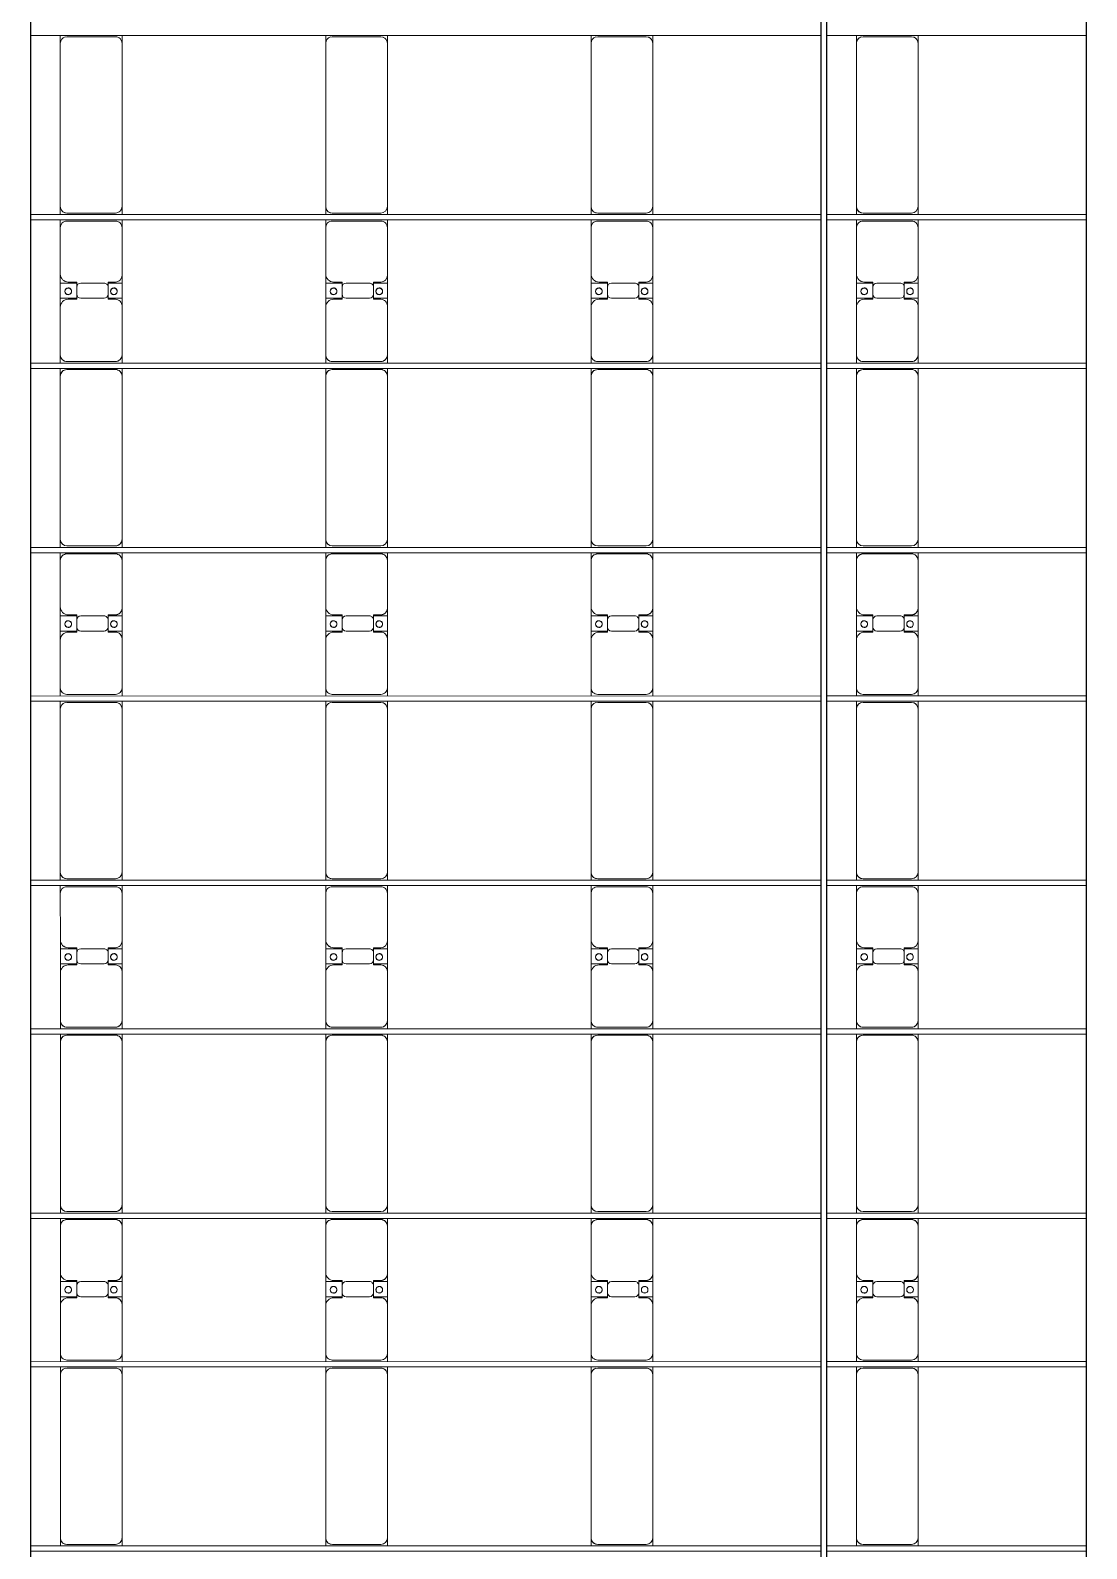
# Model space of a CAD drawing. Header units: millimetres. Extents: x -496478 to -186190, y -204059 to -87354.
# Drawn here: x -471192 to -463231, y -160054 to -148604 of the extents above; entities that cross this region are included whole.
import ezdxf

# ---------------------------------------------------------------- set-up
doc = ezdxf.new("R2010")
doc.units = ezdxf.units.MM
for name, color, linetype, lineweight in [('A-DETL-MBND', 5, 'Continuous', 9), ('A-GENM', 13, 'Continuous', 9), ('S-BEAM', 12, 'Continuous', 9)]:
    doc.layers.add(name, color=color, linetype=linetype, lineweight=lineweight)

# ---------------------------------------------------------------- blocks, each defined once
blk = doc.blocks.new('Dầm C52 - Dầm C52-24978-BỐ TRÍ KHUNG KẾT CẤU BÈ PIN 01')
at = {"layer": 'S-BEAM', "color": 1}
for p, q in [((73389, 20), (75349, 20)), ((75389, 20), (81349, 20))]:
    blk.add_line(p, q, dxfattribs=at)
blk = doc.blocks.new('Dầm C52 - Dầm C52-V85-BỐ TRÍ KHUNG KẾT CẤU BÈ PIN 01')
at = {"layer": 'S-BEAM', "color": 1}
for p, q in [((73389, 20), (75349, 20)), ((75389, 20), (81349, 20)), ((75349, -20), (73389, -20)), ((81349, -20), (75389, -20))]:
    blk.add_line(p, q, dxfattribs=at)
blk = doc.blocks.new('Dai phao do pin - DẢI PHAO ĐỠ PIN-24231-BỐ TRÍ KHUNG KẾT CẤU BÈ PIN 01')
at = {"layer": 'A-DETL-MBND', "color": 8}
for p, q in [((36968, 242), (37030, 242)), ((38260, 242), (37030, 242)), ((38260, 242), (38318, 242)), ((38358, 242), (38420, 242)), ((38780, 242), (38420, 242)), ((38780, 242), (38962, 242)), ((38848, 242), (39030, 242)), ((38848, 118), (38848, 242)), ((38962, 242), (38962, 118)), ((39380, 242), (39030, 242)), ((39380, 242), (39438, 242)), ((39478, 242), (39540, 242)), ((40770, 242), (39540, 242)), ((40770, 242), (40828, 242)), ((40868, 242), (40930, 242)), ((41290, 242), (40930, 242)), ((41290, 242), (41472, 242)), ((41358, 242), (41540, 242)), ((41358, 118), (41358, 242)), ((41472, 242), (41472, 118)), ((41890, 242), (41540, 242)), ((41890, 242), (41948, 242)), ((41988, 242), (42050, 242)), ((43280, 242), (42050, 242)), ((43280, 242), (43338, 242)), ((43378, 242), (43440, 242)), ((43800, 242), (43440, 242)), ((43800, 242), (43982, 242)), ((43868, 242), (44050, 242)), ((43868, 118), (43868, 242)), ((43982, 242), (43982, 118)), ((44400, 242), (44050, 242)), ((44400, 242), (44458, 242)), ((44498, 242), (44560, 242)), ((45790, 242), (44560, 242)), ((45790, 242), (45848, 242)), ((45888, 242), (45950, 242)), ((46310, 242), (45950, 242)), ((46310, 242), (46492, 242)), ((46378, 242), (46560, 242)), ((46378, 118), (46378, 242)), ((46492, 242), (46492, 118)), ((46910, 242), (46560, 242)), ((46910, 242), (46968, 242)), ((47008, 242), (47070, 242)), ((48300, 242), (47070, 242)), ((48300, 242), (48358, 242)), ((36980, 192), (36980, -173)), ((38310, -173), (38310, 192)), ((38370, 192), (38370, -173)), ((38840, 118), (38840, 182)), ((38932, 118), (38840, 118)), ((38970, 118), (38878, 118)), ((38970, 182), (38970, 118)), ((39430, -173), (39430, 192)), ((39490, 192), (39490, -173)), ((40820, -173), (40820, 192)), ((40880, 192), (40880, -173)), ((41350, 118), (41350, 182)), ((41442, 118), (41350, 118)), ((41480, 118), (41388, 118)), ((41480, 182), (41480, 118)), ((41940, -173), (41940, 192)), ((42000, 192), (42000, -173)), ((43330, -173), (43330, 192)), ((43390, 192), (43390, -173)), ((43860, 118), (43860, 182)), ((43952, 118), (43860, 118)), ((43990, 118), (43898, 118)), ((43990, 182), (43990, 118)), ((44450, -173), (44450, 192)), ((44510, 192), (44510, -173)), ((45840, -173), (45840, 192)), ((45900, 192), (45900, -173)), ((46370, 118), (46370, 182)), ((46462, 118), (46370, 118)), ((46500, 118), (46408, 118)), ((46500, 182), (46500, 118)), ((46960, -173), (46960, 192)), ((47020, 192), (47020, -173)), ((48350, -173), (48350, 192)), ((38848, 88), (38848, -88)), ((38962, -88), (38962, 88)), ((41358, 88), (41358, -88)), ((41472, -88), (41472, 88)), ((43868, 88), (43868, -88)), ((43982, -88), (43982, 88)), ((46378, 88), (46378, -88)), ((46492, -88), (46492, 88)), ((37030, -223), (36968, -223)), ((37030, -223), (38260, -223)), ((38318, -223), (38260, -223)), ((38420, -223), (38358, -223)), ((38420, -223), (38790, -223)), ((38962, -223), (38790, -223)), ((38840, -173), (38840, -118)), ((38840, -118), (38932, -118)), ((38848, -223), (38848, -118)), ((39020, -223), (38848, -223)), ((38878, -118), (38970, -118)), ((38962, -118), (38962, -223)), ((38970, -118), (38970, -173)), ((39020, -223), (39380, -223)), ((39438, -223), (39380, -223)), ((39540, -223), (39478, -223)), ((39540, -223), (40770, -223)), ((40828, -223), (40770, -223)), ((40930, -223), (40868, -223)), ((40930, -223), (41300, -223)), ((41472, -223), (41300, -223)), ((41350, -173), (41350, -118)), ((41350, -118), (41442, -118)), ((41358, -223), (41358, -118)), ((41530, -223), (41358, -223)), ((41388, -118), (41480, -118)), ((41472, -118), (41472, -223)), ((41480, -118), (41480, -173)), ((41530, -223), (41890, -223)), ((41948, -223), (41890, -223)), ((42050, -223), (41988, -223)), ((42050, -223), (43280, -223)), ((43338, -223), (43280, -223)), ((43440, -223), (43378, -223)), ((43440, -223), (43810, -223)), ((43982, -223), (43810, -223)), ((43860, -173), (43860, -118)), ((43860, -118), (43952, -118)), ((43868, -223), (43868, -118)), ((44040, -223), (43868, -223)), ((43898, -118), (43990, -118)), ((43982, -118), (43982, -223)), ((43990, -118), (43990, -173)), ((44040, -223), (44400, -223)), ((44458, -223), (44400, -223)), ((44560, -223), (44498, -223)), ((44560, -223), (45790, -223)), ((45848, -223), (45790, -223)), ((45950, -223), (45888, -223)), ((45950, -223), (46320, -223)), ((46492, -223), (46320, -223)), ((46370, -173), (46370, -118)), ((46370, -118), (46462, -118)), ((46378, -223), (46378, -118)), ((46550, -223), (46378, -223)), ((46408, -118), (46500, -118)), ((46492, -118), (46492, -223)), ((46500, -118), (46500, -173)), ((46550, -223), (46910, -223)), ((46968, -223), (46910, -223)), ((47070, -223), (47008, -223)), ((47070, -223), (48300, -223)), ((48358, -223), (48300, -223))]:
    blk.add_line(p, q, dxfattribs=at)
for centre, radius, start, end in [((37030, 192), 50, 90, 180), ((37030, 192), 50, 105, 180), ((38260, 192), 50, 360, 90), ((38260, 192), 50, 15, 90), ((38420, 192), 50, 90, 180), ((38780, 182), 60, 360, 90), ((39030, 182), 60, 90, 180), ((39380, 192), 50, 360, 90), ((39540, 192), 50, 90, 180), ((39540, 192), 50, 105, 180), ((40770, 192), 50, 0, 90), ((40770, 192), 50, 15, 90), ((40930, 192), 50, 90, 180), ((41290, 182), 60, 0, 90), ((41540, 182), 60, 90, 180), ((41890, 192), 50, 360, 90), ((42050, 192), 50, 90, 180), ((42050, 192), 50, 105, 180), ((43280, 192), 50, 0, 90), ((43280, 192), 50, 15, 90), ((43440, 192), 50, 90, 180), ((43800, 182), 60, 360, 90), ((44050, 182), 60, 90, 180), ((44400, 192), 50, 360, 90), ((44560, 192), 50, 90, 180), ((44560, 192), 50, 105, 180), ((45790, 192), 50, 0, 90), ((45790, 192), 50, 15, 90), ((45950, 192), 50, 90, 180), ((46310, 182), 60, 0, 90), ((46560, 182), 60, 90, 180), ((46910, 192), 50, 360, 90), ((47070, 192), 50, 90, 180), ((47070, 192), 50, 105, 180), ((48300, 192), 50, 0, 90), ((48300, 192), 50, 15, 90), ((38420, 192), 50, 135, 180), ((38780, 182), 60, 360, 45), ((38878, 88), 30, 90, 180), ((38899, 183), 25, 0, 180), ((38899, 183), 25, 180, 0), ((38901, 183), 25, 360, 180), ((38901, 183), 25, 180, 360), ((38901, 183), 25, 180, 195), ((38932, 88), 30, 360, 90), ((39030, 182), 60, 135, 180), ((39380, 192), 50, 360, 45), ((40930, 192), 50, 135, 180), ((41290, 182), 60, 0, 45), ((41388, 88), 30, 90, 180), ((41409, 183), 25, 0, 180), ((41409, 183), 25, 180, 0), ((41411, 183), 25, 0, 180), ((41411, 183), 25, 180, 360), ((41411, 183), 25, 180, 195), ((41442, 88), 30, 0, 90), ((41540, 182), 60, 135, 180), ((41890, 192), 50, 360, 45), ((43440, 192), 50, 135, 180), ((43800, 182), 60, 360, 45), ((43898, 88), 30, 90, 180), ((43919, 183), 25, 0, 180), ((43919, 183), 25, 180, 0), ((43921, 183), 25, 0, 180), ((43921, 183), 25, 180, 0), ((43921, 183), 25, 180, 195), ((43952, 88), 30, 360, 90), ((44050, 182), 60, 135, 180), ((44400, 192), 50, 360, 45), ((45950, 192), 50, 135, 180), ((46310, 182), 60, 0, 45), ((46408, 88), 30, 90, 180), ((46429, 183), 25, 0, 180), ((46429, 183), 25, 180, 0), ((46431, 183), 25, 0, 180), ((46431, 183), 25, 180, 0), ((46431, 183), 25, 180, 195), ((46462, 88), 30, 360, 90), ((46560, 182), 60, 135, 180), ((46910, 192), 50, 360, 45), ((38878, -88), 30, 180, 270), ((38932, -88), 30, 270, 0), ((41388, -88), 30, 180, 270), ((41442, -88), 30, 270, 0), ((43898, -88), 30, 180, 270), ((43952, -88), 30, 270, 0), ((46408, -88), 30, 180, 270), ((46462, -88), 30, 270, 0), ((37030, -173), 50, 180, 270), ((37030, -173), 50, 180, 270), ((38260, -173), 50, 270, 0), ((38260, -173), 50, 285, 0), ((38420, -173), 50, 180, 270), ((38420, -173), 50, 180, 225), ((38790, -173), 50, 270, 360), ((38790, -173), 50, 315, 0), ((38899, -162), 25, 360, 180), ((38899, -162), 25, 180, 360), ((38901, -162), 25, 360, 180), ((38901, -162), 25, 120, 180), ((38901, -162), 25, 180, 360), ((38901, -162), 25, 75, 105), ((38899, -162), 25, 75, 90), ((38899, -162), 25, 30, 45), ((38899, -162), 25, 360, 15), ((39020, -173), 50, 180, 270), ((39020, -173), 50, 180, 225), ((39380, -173), 50, 270, 360), ((39380, -173), 50, 315, 360), ((39540, -173), 50, 180, 270), ((39540, -173), 50, 180, 270), ((40770, -173), 50, 270, 0), ((40770, -173), 50, 285, 0), ((40930, -173), 50, 180, 270), ((40930, -173), 50, 180, 225), ((41300, -173), 50, 270, 360), ((41300, -173), 50, 315, 360), ((41409, -162), 25, 0, 180), ((41409, -162), 25, 180, 0), ((41411, -162), 25, 0, 180), ((41411, -162), 25, 120, 180), ((41411, -162), 25, 180, 0), ((41411, -162), 25, 75, 105), ((41409, -162), 25, 75, 90), ((41409, -162), 25, 30, 45), ((41409, -162), 25, 0, 15), ((41530, -173), 50, 180, 270), ((41530, -173), 50, 180, 225), ((41890, -173), 50, 270, 0), ((41890, -173), 50, 315, 0), ((42050, -173), 50, 180, 270), ((42050, -173), 50, 180, 270), ((43280, -173), 50, 270, 360), ((43280, -173), 50, 285, 0), ((43440, -173), 50, 180, 270), ((43440, -173), 50, 180, 225), ((43810, -173), 50, 270, 0), ((43810, -173), 50, 315, 0), ((43919, -162), 25, 0, 180), ((43919, -162), 25, 180, 0), ((43921, -162), 25, 0, 180), ((43921, -162), 25, 120, 180), ((43921, -162), 25, 180, 0), ((43921, -162), 25, 75, 105), ((43919, -162), 25, 75, 90), ((43919, -162), 25, 30, 45), ((43919, -162), 25, 0, 15), ((44040, -173), 50, 180, 270), ((44040, -173), 50, 180, 225), ((44400, -173), 50, 270, 0), ((44400, -173), 50, 315, 360), ((44560, -173), 50, 180, 270), ((44560, -173), 50, 180, 270), ((45790, -173), 50, 270, 0), ((45790, -173), 50, 285, 0), ((45950, -173), 50, 180, 270), ((45950, -173), 50, 180, 225), ((46320, -173), 50, 270, 0), ((46320, -173), 50, 315, 0), ((46429, -162), 25, 0, 180), ((46429, -162), 25, 180, 360), ((46431, -162), 25, 0, 180), ((46431, -162), 25, 120, 180), ((46431, -162), 25, 180, 0), ((46431, -162), 25, 75, 105), ((46429, -162), 25, 75, 90), ((46429, -162), 25, 30, 45), ((46429, -162), 25, 0, 15), ((46550, -173), 50, 180, 270), ((46550, -173), 50, 180, 225), ((46910, -173), 50, 270, 0), ((46910, -173), 50, 315, 0), ((47070, -173), 50, 180, 270), ((47070, -173), 50, 180, 270), ((48300, -173), 50, 270, 360), ((48300, -173), 50, 285, 360)]:
    blk.add_arc(centre, radius, start, end, dxfattribs=at)
blk = doc.blocks.new('Dai phao do pin - DẢI PHAO ĐỠ PIN-V108-BỐ TRÍ KHUNG KẾT CẤU BÈ PIN 01')
at = {"layer": 'A-DETL-MBND', "color": 8}
for p, q in [((36968, 242), (37030, 242)), ((38260, 242), (37030, 242)), ((38260, 242), (38318, 242)), ((38358, 242), (38420, 242)), ((38780, 242), (38420, 242)), ((38780, 242), (38962, 242)), ((38848, 242), (39030, 242)), ((38848, 118), (38848, 242)), ((38962, 242), (38962, 118)), ((39380, 242), (39030, 242)), ((39380, 242), (39438, 242)), ((39478, 242), (39540, 242)), ((40770, 242), (39540, 242)), ((40770, 242), (40828, 242)), ((40868, 242), (40930, 242)), ((41290, 242), (40930, 242)), ((41290, 242), (41472, 242)), ((41358, 242), (41540, 242)), ((41358, 118), (41358, 242)), ((41472, 242), (41472, 118)), ((41890, 242), (41540, 242)), ((41890, 242), (41948, 242)), ((41988, 242), (42050, 242)), ((43280, 242), (42050, 242)), ((43280, 242), (43338, 242)), ((43378, 242), (43440, 242)), ((43800, 242), (43440, 242)), ((43800, 242), (43982, 242)), ((43868, 242), (44050, 242)), ((43868, 118), (43868, 242)), ((43982, 242), (43982, 118)), ((44400, 242), (44050, 242)), ((44400, 242), (44458, 242)), ((44498, 242), (44560, 242)), ((45790, 242), (44560, 242)), ((45790, 242), (45848, 242)), ((45888, 242), (45950, 242)), ((46310, 242), (45950, 242)), ((46310, 242), (46492, 242)), ((46378, 242), (46560, 242)), ((46378, 118), (46378, 242)), ((46492, 242), (46492, 118)), ((46910, 242), (46560, 242)), ((46910, 242), (46968, 242)), ((47008, 242), (47070, 242)), ((48300, 242), (47070, 242)), ((48300, 242), (48358, 242)), ((36980, 192), (36980, -173)), ((38310, -173), (38310, 192)), ((38370, 192), (38370, -173)), ((38840, 118), (38840, 182)), ((38932, 118), (38840, 118)), ((38970, 118), (38878, 118)), ((38970, 182), (38970, 118)), ((39430, -173), (39430, 192)), ((39490, 192), (39490, -173)), ((40820, -173), (40820, 192)), ((40880, 192), (40880, -173)), ((41350, 118), (41350, 182)), ((41442, 118), (41350, 118)), ((41480, 118), (41388, 118)), ((41480, 182), (41480, 118)), ((41940, -173), (41940, 192)), ((42000, 192), (42000, -173)), ((43330, -173), (43330, 192)), ((43390, 192), (43390, -173)), ((43860, 118), (43860, 182)), ((43952, 118), (43860, 118)), ((43990, 118), (43898, 118)), ((43990, 182), (43990, 118)), ((44450, -173), (44450, 192)), ((44510, 192), (44510, -173)), ((45840, -173), (45840, 192)), ((45900, 192), (45900, -173)), ((46370, 118), (46370, 182)), ((46462, 118), (46370, 118)), ((46500, 118), (46408, 118)), ((46500, 182), (46500, 118)), ((46960, -173), (46960, 192)), ((47020, 192), (47020, -173)), ((48350, -173), (48350, 192)), ((38848, 88), (38848, -88)), ((38962, -88), (38962, 88)), ((41358, 88), (41358, -88)), ((41472, -88), (41472, 88)), ((43868, 88), (43868, -88)), ((43982, -88), (43982, 88)), ((46378, 88), (46378, -88)), ((46492, -88), (46492, 88)), ((37030, -223), (36968, -223)), ((37030, -223), (38260, -223)), ((38318, -223), (38260, -223)), ((38420, -223), (38358, -223)), ((38420, -223), (38790, -223)), ((38962, -223), (38790, -223)), ((38840, -173), (38840, -118)), ((38840, -118), (38932, -118)), ((38848, -223), (38848, -118)), ((39020, -223), (38848, -223)), ((38878, -118), (38970, -118)), ((38962, -118), (38962, -223)), ((38970, -118), (38970, -173)), ((39020, -223), (39380, -223)), ((39438, -223), (39380, -223)), ((39540, -223), (39478, -223)), ((39540, -223), (40770, -223)), ((40828, -223), (40770, -223)), ((40930, -223), (40868, -223)), ((40930, -223), (41300, -223)), ((41472, -223), (41300, -223)), ((41350, -173), (41350, -118)), ((41350, -118), (41442, -118)), ((41358, -223), (41358, -118)), ((41530, -223), (41358, -223)), ((41388, -118), (41480, -118)), ((41472, -118), (41472, -223)), ((41480, -118), (41480, -173)), ((41530, -223), (41890, -223)), ((41948, -223), (41890, -223)), ((42050, -223), (41988, -223)), ((42050, -223), (43280, -223)), ((43338, -223), (43280, -223)), ((43440, -223), (43378, -223)), ((43440, -223), (43810, -223)), ((43982, -223), (43810, -223)), ((43860, -173), (43860, -118)), ((43860, -118), (43952, -118)), ((43868, -223), (43868, -118)), ((44040, -223), (43868, -223)), ((43898, -118), (43990, -118)), ((43982, -118), (43982, -223)), ((43990, -118), (43990, -173)), ((44040, -223), (44400, -223)), ((44458, -223), (44400, -223)), ((44560, -223), (44498, -223)), ((44560, -223), (45790, -223)), ((45848, -223), (45790, -223)), ((45950, -223), (45888, -223)), ((45950, -223), (46320, -223)), ((46492, -223), (46320, -223)), ((46370, -173), (46370, -118)), ((46370, -118), (46462, -118)), ((46378, -223), (46378, -118)), ((46550, -223), (46378, -223)), ((46408, -118), (46500, -118)), ((46492, -118), (46492, -223)), ((46500, -118), (46500, -173)), ((46550, -223), (46910, -223)), ((46968, -223), (46910, -223)), ((47070, -223), (47008, -223)), ((47070, -223), (48300, -223)), ((48358, -223), (48300, -223))]:
    blk.add_line(p, q, dxfattribs=at)
for centre, radius, start, end in [((37030, 192), 50, 90, 180), ((37030, 192), 50, 105, 180), ((38260, 192), 50, 360, 90), ((38260, 192), 50, 15, 90), ((38420, 192), 50, 90, 180), ((38780, 182), 60, 360, 90), ((39030, 182), 60, 90, 180), ((39380, 192), 50, 360, 90), ((39540, 192), 50, 90, 180), ((39540, 192), 50, 105, 180), ((40770, 192), 50, 0, 90), ((40770, 192), 50, 15, 90), ((40930, 192), 50, 90, 180), ((41290, 182), 60, 0, 90), ((41540, 182), 60, 90, 180), ((41890, 192), 50, 360, 90), ((42050, 192), 50, 90, 180), ((42050, 192), 50, 105, 180), ((43280, 192), 50, 0, 90), ((43280, 192), 50, 15, 90), ((43440, 192), 50, 90, 180), ((43800, 182), 60, 360, 90), ((44050, 182), 60, 90, 180), ((44400, 192), 50, 360, 90), ((44560, 192), 50, 90, 180), ((44560, 192), 50, 105, 180), ((45790, 192), 50, 0, 90), ((45790, 192), 50, 15, 90), ((45950, 192), 50, 90, 180), ((46310, 182), 60, 0, 90), ((46560, 182), 60, 90, 180), ((46910, 192), 50, 360, 90), ((47070, 192), 50, 90, 180), ((47070, 192), 50, 105, 180), ((48300, 192), 50, 0, 90), ((48300, 192), 50, 15, 90), ((38420, 192), 50, 135, 180), ((38780, 182), 60, 360, 45), ((38878, 88), 30, 90, 180), ((38899, 183), 25, 0, 180), ((38899, 183), 25, 180, 0), ((38901, 183), 25, 360, 180), ((38901, 183), 25, 180, 360), ((38901, 183), 25, 180, 195), ((38932, 88), 30, 360, 90), ((39030, 182), 60, 135, 180), ((39380, 192), 50, 360, 45), ((40930, 192), 50, 135, 180), ((41290, 182), 60, 0, 45), ((41388, 88), 30, 90, 180), ((41409, 183), 25, 0, 180), ((41409, 183), 25, 180, 0), ((41411, 183), 25, 0, 180), ((41411, 183), 25, 180, 360), ((41411, 183), 25, 180, 195), ((41442, 88), 30, 0, 90), ((41540, 182), 60, 135, 180), ((41890, 192), 50, 360, 45), ((43440, 192), 50, 135, 180), ((43800, 182), 60, 360, 45), ((43898, 88), 30, 90, 180), ((43919, 183), 25, 0, 180), ((43919, 183), 25, 180, 0), ((43921, 183), 25, 0, 180), ((43921, 183), 25, 180, 0), ((43921, 183), 25, 180, 195), ((43952, 88), 30, 360, 90), ((44050, 182), 60, 135, 180), ((44400, 192), 50, 360, 45), ((45950, 192), 50, 143.9078, 180), ((46310, 182), 60, 0, 45), ((46408, 88), 30, 90, 180), ((46429, 183), 25, 0, 180), ((46429, 183), 25, 180, 0), ((46431, 183), 25, 0, 180), ((46431, 183), 25, 180, 0), ((46431, 183), 25, 180, 195), ((46462, 88), 30, 360, 90), ((46560, 182), 60, 135, 180), ((46910, 192), 50, 360, 45), ((38878, -88), 30, 180, 270), ((38932, -88), 30, 270, 0), ((41388, -88), 30, 180, 270), ((41442, -88), 30, 270, 0), ((43898, -88), 30, 180, 270), ((43952, -88), 30, 270, 0), ((46408, -88), 30, 180, 270), ((46462, -88), 30, 270, 0), ((37030, -173), 50, 180, 270), ((37030, -173), 50, 180, 270), ((38260, -173), 50, 270, 0), ((38260, -173), 50, 285, 0), ((38420, -173), 50, 180, 270), ((38420, -173), 50, 180, 225), ((38790, -173), 50, 270, 360), ((38790, -173), 50, 315, 0), ((38899, -162), 25, 360, 180), ((38899, -162), 25, 180, 360), ((38901, -162), 25, 360, 180), ((38901, -162), 25, 120, 180), ((38901, -162), 25, 180, 360), ((38901, -162), 25, 75, 105), ((38899, -162), 25, 75, 90), ((38899, -162), 25, 30, 45), ((38899, -162), 25, 360, 15), ((39020, -173), 50, 180, 270), ((39020, -173), 50, 180, 225), ((39380, -173), 50, 270, 360), ((39380, -173), 50, 315, 360), ((39540, -173), 50, 180, 270), ((39540, -173), 50, 180, 270), ((40770, -173), 50, 270, 0), ((40770, -173), 50, 285, 0), ((40930, -173), 50, 180, 270), ((40930, -173), 50, 180, 225), ((41300, -173), 50, 270, 360), ((41300, -173), 50, 315, 360), ((41409, -162), 25, 0, 180), ((41409, -162), 25, 180, 0), ((41411, -162), 25, 0, 180), ((41411, -162), 25, 120, 180), ((41411, -162), 25, 180, 0), ((41411, -162), 25, 75, 105), ((41409, -162), 25, 75, 90), ((41409, -162), 25, 30, 45), ((41409, -162), 25, 0, 15), ((41530, -173), 50, 180, 270), ((41530, -173), 50, 180, 225), ((41890, -173), 50, 270, 0), ((41890, -173), 50, 315, 0), ((42050, -173), 50, 180, 270), ((42050, -173), 50, 180, 270), ((43280, -173), 50, 270, 360), ((43280, -173), 50, 285, 0), ((43440, -173), 50, 180, 270), ((43440, -173), 50, 180, 225), ((43810, -173), 50, 270, 0), ((43810, -173), 50, 315, 0), ((43919, -162), 25, 0, 180), ((43919, -162), 25, 180, 0), ((43921, -162), 25, 0, 180), ((43921, -162), 25, 120, 180), ((43921, -162), 25, 180, 0), ((43921, -162), 25, 75, 105), ((43919, -162), 25, 75, 90), ((43919, -162), 25, 30, 45), ((43919, -162), 25, 0, 15), ((44040, -173), 50, 180, 270), ((44040, -173), 50, 180, 225), ((44400, -173), 50, 270, 0), ((44400, -173), 50, 315, 360), ((44560, -173), 50, 180, 270), ((44560, -173), 50, 180, 270), ((45790, -173), 50, 270, 0), ((45790, -173), 50, 285, 0), ((45950, -173), 50, 180, 270), ((45950, -173), 50, 180, 216.0816), ((46320, -173), 50, 270, 0), ((46320, -173), 50, 315, 0), ((46429, -162), 25, 0, 180), ((46429, -162), 25, 180, 360), ((46431, -162), 25, 0, 180), ((46431, -162), 25, 120, 180), ((46431, -162), 25, 180, 0), ((46431, -162), 25, 75, 105), ((46429, -162), 25, 75, 90), ((46429, -162), 25, 30, 45), ((46429, -162), 25, 0, 15), ((46550, -173), 50, 180, 270), ((46550, -173), 50, 180, 225), ((46910, -173), 50, 270, 0), ((46910, -173), 50, 315, 0), ((47070, -173), 50, 180, 270), ((47070, -173), 50, 180, 270), ((48300, -173), 50, 270, 360), ((48300, -173), 50, 285, 360)]:
    blk.add_arc(centre, radius, start, end, dxfattribs=at)
blk = doc.blocks.new('Dai phao do pin - DẢI PHAO ĐỠ PIN-V109-BỐ TRÍ KHUNG KẾT CẤU BÈ PIN 01')
at = {"layer": 'A-DETL-MBND', "color": 8}
for p, q in [((36968, 242), (37030, 242)), ((38260, 242), (37030, 242)), ((38260, 242), (38318, 242)), ((38358, 242), (38420, 242)), ((38780, 242), (38420, 242)), ((38780, 242), (38962, 242)), ((38848, 242), (39030, 242)), ((38848, 118), (38848, 242)), ((38962, 242), (38962, 118)), ((39380, 242), (39030, 242)), ((39380, 242), (39438, 242)), ((39478, 242), (39540, 242)), ((40770, 242), (39540, 242)), ((40770, 242), (40828, 242)), ((40868, 242), (40930, 242)), ((41290, 242), (40930, 242)), ((41290, 242), (41472, 242)), ((41358, 242), (41540, 242)), ((41358, 118), (41358, 242)), ((41472, 242), (41472, 118)), ((41890, 242), (41540, 242)), ((41890, 242), (41948, 242)), ((41988, 242), (42050, 242)), ((43280, 242), (42050, 242)), ((43280, 242), (43338, 242)), ((43378, 242), (43440, 242)), ((43800, 242), (43440, 242)), ((43800, 242), (43982, 242)), ((43868, 242), (44050, 242)), ((43868, 118), (43868, 242)), ((43982, 242), (43982, 118)), ((44400, 242), (44050, 242)), ((44400, 242), (44458, 242)), ((44498, 242), (44560, 242)), ((45790, 242), (44560, 242)), ((45790, 242), (45848, 242)), ((45888, 242), (45950, 242)), ((46310, 242), (45950, 242)), ((46310, 242), (46492, 242)), ((46378, 242), (46560, 242)), ((46378, 118), (46378, 242)), ((46492, 242), (46492, 118)), ((46910, 242), (46560, 242)), ((46910, 242), (46968, 242)), ((47008, 242), (47070, 242)), ((48300, 242), (47070, 242)), ((48300, 242), (48358, 242)), ((36980, 192), (36980, -173)), ((38310, -173), (38310, 192)), ((38370, 192), (38370, -173)), ((38840, 118), (38840, 182)), ((38932, 118), (38840, 118)), ((38970, 118), (38878, 118)), ((38970, 182), (38970, 118)), ((39430, -173), (39430, 192)), ((39490, 192), (39490, -173)), ((40820, -173), (40820, 192)), ((40880, 192), (40880, -173)), ((41350, 118), (41350, 182)), ((41442, 118), (41350, 118)), ((41480, 118), (41388, 118)), ((41480, 182), (41480, 118)), ((41940, -173), (41940, 192)), ((42000, 192), (42000, -173)), ((43330, -173), (43330, 192)), ((43390, 192), (43390, -173)), ((43860, 118), (43860, 182)), ((43952, 118), (43860, 118)), ((43990, 118), (43898, 118)), ((43990, 182), (43990, 118)), ((44450, -173), (44450, 192)), ((44510, 192), (44510, -173)), ((45840, -173), (45840, 192)), ((45900, 192), (45900, -173)), ((46370, 118), (46370, 182)), ((46462, 118), (46370, 118)), ((46500, 118), (46408, 118)), ((46500, 182), (46500, 118)), ((46960, -173), (46960, 192)), ((47020, 192), (47020, -173)), ((48350, -173), (48350, 192)), ((38848, 88), (38848, -88)), ((38962, -88), (38962, 88)), ((41358, 88), (41358, -88)), ((41472, -88), (41472, 88)), ((43868, 88), (43868, -88)), ((43982, -88), (43982, 88)), ((46378, 88), (46378, -88)), ((46492, -88), (46492, 88)), ((37030, -223), (36968, -223)), ((37030, -223), (38260, -223)), ((38318, -223), (38260, -223)), ((38420, -223), (38358, -223)), ((38420, -223), (38790, -223)), ((38962, -223), (38790, -223)), ((38840, -173), (38840, -118)), ((38840, -118), (38932, -118)), ((38848, -223), (38848, -118)), ((39020, -223), (38848, -223)), ((38878, -118), (38970, -118)), ((38962, -118), (38962, -223)), ((38970, -118), (38970, -173)), ((39020, -223), (39380, -223)), ((39438, -223), (39380, -223)), ((39540, -223), (39478, -223)), ((39540, -223), (40770, -223)), ((40828, -223), (40770, -223)), ((40930, -223), (40868, -223)), ((40930, -223), (41300, -223)), ((41472, -223), (41300, -223)), ((41350, -173), (41350, -118)), ((41350, -118), (41442, -118)), ((41358, -223), (41358, -118)), ((41530, -223), (41358, -223)), ((41388, -118), (41480, -118)), ((41472, -118), (41472, -223)), ((41480, -118), (41480, -173)), ((41530, -223), (41890, -223)), ((41948, -223), (41890, -223)), ((42050, -223), (41988, -223)), ((42050, -223), (43280, -223)), ((43338, -223), (43280, -223)), ((43440, -223), (43378, -223)), ((43440, -223), (43810, -223)), ((43982, -223), (43810, -223)), ((43860, -173), (43860, -118)), ((43860, -118), (43952, -118)), ((43868, -223), (43868, -118)), ((44040, -223), (43868, -223)), ((43898, -118), (43990, -118)), ((43982, -118), (43982, -223)), ((43990, -118), (43990, -173)), ((44040, -223), (44400, -223)), ((44458, -223), (44400, -223)), ((44560, -223), (44498, -223)), ((44560, -223), (45790, -223)), ((45848, -223), (45790, -223)), ((45950, -223), (45888, -223)), ((45950, -223), (46320, -223)), ((46492, -223), (46320, -223)), ((46370, -173), (46370, -118)), ((46370, -118), (46462, -118)), ((46378, -223), (46378, -118)), ((46550, -223), (46378, -223)), ((46408, -118), (46500, -118)), ((46492, -118), (46492, -223)), ((46500, -118), (46500, -173)), ((46550, -223), (46910, -223)), ((46968, -223), (46910, -223)), ((47070, -223), (47008, -223)), ((47070, -223), (48300, -223)), ((48358, -223), (48300, -223))]:
    blk.add_line(p, q, dxfattribs=at)
for centre, radius, start, end in [((37030, 192), 50, 90, 180), ((37030, 192), 50, 105, 180), ((38260, 192), 50, 360, 90), ((38260, 192), 50, 15, 90), ((38420, 192), 50, 90, 180), ((38780, 182), 60, 360, 90), ((39030, 182), 60, 90, 180), ((39380, 192), 50, 360, 90), ((39540, 192), 50, 90, 180), ((39540, 192), 50, 105, 180), ((40770, 192), 50, 0, 90), ((40770, 192), 50, 15, 90), ((40930, 192), 50, 90, 180), ((41290, 182), 60, 0, 90), ((41540, 182), 60, 90, 180), ((41890, 192), 50, 360, 90), ((42050, 192), 50, 90, 180), ((42050, 192), 50, 105, 180), ((43280, 192), 50, 0, 90), ((43280, 192), 50, 15, 90), ((43440, 192), 50, 90, 180), ((43800, 182), 60, 360, 90), ((44050, 182), 60, 90, 180), ((44400, 192), 50, 360, 90), ((44560, 192), 50, 90, 180), ((44560, 192), 50, 105, 180), ((45790, 192), 50, 0, 90), ((45790, 192), 50, 15, 90), ((45950, 192), 50, 90, 180), ((46310, 182), 60, 0, 90), ((46560, 182), 60, 90, 180), ((46910, 192), 50, 360, 90), ((47070, 192), 50, 90, 180), ((47070, 192), 50, 105, 180), ((48300, 192), 50, 0, 90), ((48300, 192), 50, 15, 90), ((38420, 192), 50, 135, 180), ((38780, 182), 60, 360, 45), ((38878, 88), 30, 90, 180), ((38899, 183), 25, 0, 180), ((38899, 183), 25, 180, 0), ((38901, 183), 25, 360, 180), ((38901, 183), 25, 180, 360), ((38901, 183), 25, 180, 195), ((38932, 88), 30, 360, 90), ((39030, 182), 60, 135, 180), ((39380, 192), 50, 360, 45), ((40930, 192), 50, 135, 180), ((41290, 182), 60, 0, 45), ((41388, 88), 30, 90, 180), ((41409, 183), 25, 0, 180), ((41409, 183), 25, 180, 0), ((41411, 183), 25, 0, 180), ((41411, 183), 25, 180, 360), ((41411, 183), 25, 180, 195), ((41442, 88), 30, 0, 90), ((41540, 182), 60, 135, 180), ((41890, 192), 50, 360, 45), ((43440, 192), 50, 135, 180), ((43800, 182), 60, 360, 45), ((43898, 88), 30, 90, 180), ((43919, 183), 25, 0, 180), ((43919, 183), 25, 180, 0), ((43921, 183), 25, 0, 180), ((43921, 183), 25, 180, 0), ((43921, 183), 25, 180, 195), ((43952, 88), 30, 360, 90), ((44050, 182), 60, 135, 180), ((44400, 192), 50, 360, 45), ((45950, 192), 50, 135, 180), ((46310, 182), 60, 0, 45), ((46408, 88), 30, 90, 180), ((46429, 183), 25, 0, 180), ((46429, 183), 25, 180, 0), ((46431, 183), 25, 0, 180), ((46431, 183), 25, 180, 0), ((46431, 183), 25, 180, 195), ((46462, 88), 30, 360, 90), ((46560, 182), 60, 135, 180), ((46910, 192), 50, 360, 45), ((38878, -88), 30, 180, 270), ((38932, -88), 30, 270, 0), ((41388, -88), 30, 180, 270), ((41442, -88), 30, 270, 0), ((43898, -88), 30, 180, 270), ((43952, -88), 30, 270, 0), ((46408, -88), 30, 180, 270), ((46462, -88), 30, 270, 0), ((37030, -173), 50, 180, 270), ((37030, -173), 50, 180, 270), ((38260, -173), 50, 270, 0), ((38260, -173), 50, 285, 0), ((38420, -173), 50, 180, 270), ((38420, -173), 50, 180, 225), ((38790, -173), 50, 270, 360), ((38790, -173), 50, 315, 0), ((38899, -162), 25, 360, 180), ((38899, -162), 25, 180, 360), ((38901, -162), 25, 360, 180), ((38901, -162), 25, 120, 180), ((38901, -162), 25, 180, 360), ((38901, -162), 25, 75, 105), ((38899, -162), 25, 75, 90), ((38899, -162), 25, 30, 45), ((38899, -162), 25, 360, 15), ((39020, -173), 50, 180, 270), ((39020, -173), 50, 180, 225), ((39380, -173), 50, 270, 360), ((39380, -173), 50, 315, 360), ((39540, -173), 50, 180, 270), ((39540, -173), 50, 180, 270), ((40770, -173), 50, 270, 0), ((40770, -173), 50, 285, 0), ((40930, -173), 50, 180, 270), ((40930, -173), 50, 180, 225), ((41300, -173), 50, 270, 360), ((41300, -173), 50, 315, 360), ((41409, -162), 25, 0, 180), ((41409, -162), 25, 180, 0), ((41411, -162), 25, 0, 180), ((41411, -162), 25, 120, 180), ((41411, -162), 25, 180, 0), ((41411, -162), 25, 75, 105), ((41409, -162), 25, 75, 90), ((41409, -162), 25, 30, 45), ((41409, -162), 25, 0, 15), ((41530, -173), 50, 180, 270), ((41530, -173), 50, 180, 225), ((41890, -173), 50, 270, 0), ((41890, -173), 50, 315, 0), ((42050, -173), 50, 180, 270), ((42050, -173), 50, 180, 270), ((43280, -173), 50, 270, 360), ((43280, -173), 50, 285, 0), ((43440, -173), 50, 180, 270), ((43440, -173), 50, 180, 225), ((43810, -173), 50, 270, 0), ((43810, -173), 50, 315, 0), ((43919, -162), 25, 0, 180), ((43919, -162), 25, 180, 0), ((43921, -162), 25, 0, 180), ((43921, -162), 25, 120, 180), ((43921, -162), 25, 180, 0), ((43921, -162), 25, 75, 105), ((43919, -162), 25, 75, 90), ((43919, -162), 25, 30, 45), ((43919, -162), 25, 0, 15), ((44040, -173), 50, 180, 270), ((44040, -173), 50, 180, 225), ((44400, -173), 50, 270, 0), ((44400, -173), 50, 315, 360), ((44560, -173), 50, 180, 270), ((44560, -173), 50, 180, 270), ((45790, -173), 50, 270, 0), ((45790, -173), 50, 285, 0), ((45950, -173), 50, 180, 270), ((45950, -173), 50, 180, 225), ((46320, -173), 50, 270, 0), ((46320, -173), 50, 315, 0), ((46429, -162), 25, 0, 180), ((46429, -162), 25, 180, 360), ((46431, -162), 25, 0, 180), ((46431, -162), 25, 120, 180), ((46431, -162), 25, 180, 0), ((46431, -162), 25, 75, 105), ((46429, -162), 25, 75, 90), ((46429, -162), 25, 30, 45), ((46429, -162), 25, 0, 15), ((46550, -173), 50, 180, 270), ((46550, -173), 50, 180, 225), ((46910, -173), 50, 270, 0), ((46910, -173), 50, 315, 0), ((47070, -173), 50, 180, 270), ((47070, -173), 50, 180, 270), ((48300, -173), 50, 270, 360), ((48300, -173), 50, 285, 360)]:
    blk.add_arc(centre, radius, start, end, dxfattribs=at)
blk = doc.blocks.new('Dai phao do pin - DẢI PHAO ĐỠ PIN-V110-BỐ TRÍ KHUNG KẾT CẤU BÈ PIN 01')
at = {"layer": 'A-DETL-MBND', "color": 8}
for p, q in [((36968, 242), (37030, 242)), ((38260, 242), (37030, 242)), ((38260, 242), (38318, 242)), ((38358, 242), (38420, 242)), ((38780, 242), (38420, 242)), ((38780, 242), (38962, 242)), ((38848, 242), (39030, 242)), ((38848, 118), (38848, 242)), ((38962, 242), (38962, 118)), ((39380, 242), (39030, 242)), ((39380, 242), (39438, 242)), ((39478, 242), (39540, 242)), ((40770, 242), (39540, 242)), ((40770, 242), (40828, 242)), ((40868, 242), (40930, 242)), ((41290, 242), (40930, 242)), ((41290, 242), (41472, 242)), ((41358, 242), (41540, 242)), ((41358, 118), (41358, 242)), ((41472, 242), (41472, 118)), ((41890, 242), (41540, 242)), ((41890, 242), (41948, 242)), ((41988, 242), (42050, 242)), ((43280, 242), (42050, 242)), ((43280, 242), (43338, 242)), ((43378, 242), (43440, 242)), ((43800, 242), (43440, 242)), ((43800, 242), (43982, 242)), ((43868, 242), (44050, 242)), ((43868, 118), (43868, 242)), ((43982, 242), (43982, 118)), ((44400, 242), (44050, 242)), ((44400, 242), (44458, 242)), ((44498, 242), (44560, 242)), ((45790, 242), (44560, 242)), ((45790, 242), (45848, 242)), ((45888, 242), (45950, 242)), ((46310, 242), (45950, 242)), ((46310, 242), (46492, 242)), ((46378, 242), (46560, 242)), ((46378, 118), (46378, 242)), ((46492, 242), (46492, 118)), ((46910, 242), (46560, 242)), ((46910, 242), (46968, 242)), ((47008, 242), (47070, 242)), ((48300, 242), (47070, 242)), ((48300, 242), (48358, 242)), ((36980, 192), (36980, -173)), ((38310, -173), (38310, 192)), ((38370, 192), (38370, -173)), ((38840, 118), (38840, 182)), ((38932, 118), (38840, 118)), ((38970, 118), (38878, 118)), ((38970, 182), (38970, 118)), ((39430, -173), (39430, 192)), ((39490, 192), (39490, -173)), ((40820, -173), (40820, 192)), ((40880, 192), (40880, -173)), ((41350, 118), (41350, 182)), ((41442, 118), (41350, 118)), ((41480, 118), (41388, 118)), ((41480, 182), (41480, 118)), ((41940, -173), (41940, 192)), ((42000, 192), (42000, -173)), ((43330, -173), (43330, 192)), ((43390, 192), (43390, -173)), ((43860, 118), (43860, 182)), ((43952, 118), (43860, 118)), ((43990, 118), (43898, 118)), ((43990, 182), (43990, 118)), ((44450, -173), (44450, 192)), ((44510, 192), (44510, -173)), ((45840, -173), (45840, 192)), ((45900, 192), (45900, -173)), ((46370, 118), (46370, 182)), ((46462, 118), (46370, 118)), ((46500, 118), (46408, 118)), ((46500, 182), (46500, 118)), ((46960, -173), (46960, 192)), ((47020, 192), (47020, -173)), ((48350, -173), (48350, 192)), ((38848, 88), (38848, -88)), ((38962, -88), (38962, 88)), ((41358, 88), (41358, -88)), ((41472, -88), (41472, 88)), ((43868, 88), (43868, -88)), ((43982, -88), (43982, 88)), ((46378, 88), (46378, -88)), ((46492, -88), (46492, 88)), ((37030, -223), (36968, -223)), ((37030, -223), (38260, -223)), ((38318, -223), (38260, -223)), ((38420, -223), (38358, -223)), ((38420, -223), (38790, -223)), ((38962, -223), (38790, -223)), ((38840, -173), (38840, -118)), ((38840, -118), (38932, -118)), ((38848, -223), (38848, -118)), ((39020, -223), (38848, -223)), ((38878, -118), (38970, -118)), ((38962, -118), (38962, -223)), ((38970, -118), (38970, -173)), ((39020, -223), (39380, -223)), ((39438, -223), (39380, -223)), ((39540, -223), (39478, -223)), ((39540, -223), (40770, -223)), ((40828, -223), (40770, -223)), ((40930, -223), (40868, -223)), ((40930, -223), (41300, -223)), ((41472, -223), (41300, -223)), ((41350, -173), (41350, -118)), ((41350, -118), (41442, -118)), ((41358, -223), (41358, -118)), ((41530, -223), (41358, -223)), ((41388, -118), (41480, -118)), ((41472, -118), (41472, -223)), ((41480, -118), (41480, -173)), ((41530, -223), (41890, -223)), ((41948, -223), (41890, -223)), ((42050, -223), (41988, -223)), ((42050, -223), (43280, -223)), ((43338, -223), (43280, -223)), ((43440, -223), (43378, -223)), ((43440, -223), (43810, -223)), ((43982, -223), (43810, -223)), ((43860, -173), (43860, -118)), ((43860, -118), (43952, -118)), ((43868, -223), (43868, -118)), ((44040, -223), (43868, -223)), ((43898, -118), (43990, -118)), ((43982, -118), (43982, -223)), ((43990, -118), (43990, -173)), ((44040, -223), (44400, -223)), ((44458, -223), (44400, -223)), ((44560, -223), (44498, -223)), ((44560, -223), (45790, -223)), ((45848, -223), (45790, -223)), ((45950, -223), (45888, -223)), ((45950, -223), (46320, -223)), ((46492, -223), (46320, -223)), ((46370, -173), (46370, -118)), ((46370, -118), (46462, -118)), ((46378, -223), (46378, -118)), ((46550, -223), (46378, -223)), ((46408, -118), (46500, -118)), ((46492, -118), (46492, -223)), ((46500, -118), (46500, -173)), ((46550, -223), (46910, -223)), ((46968, -223), (46910, -223)), ((47070, -223), (47008, -223)), ((47070, -223), (48300, -223)), ((48358, -223), (48300, -223))]:
    blk.add_line(p, q, dxfattribs=at)
for centre, radius, start, end in [((37030, 192), 50, 90, 180), ((37030, 192), 50, 105, 180), ((38260, 192), 50, 360, 90), ((38260, 192), 50, 15, 90), ((38420, 192), 50, 90, 180), ((38780, 182), 60, 360, 90), ((39030, 182), 60, 90, 180), ((39380, 192), 50, 360, 90), ((39540, 192), 50, 90, 180), ((39540, 192), 50, 105, 180), ((40770, 192), 50, 0, 90), ((40770, 192), 50, 15, 90), ((40930, 192), 50, 90, 180), ((41290, 182), 60, 0, 90), ((41540, 182), 60, 90, 180), ((41890, 192), 50, 360, 90), ((42050, 192), 50, 90, 180), ((42050, 192), 50, 105, 180), ((43280, 192), 50, 0, 90), ((43280, 192), 50, 15, 90), ((43440, 192), 50, 90, 180), ((43800, 182), 60, 360, 90), ((44050, 182), 60, 90, 180), ((44400, 192), 50, 360, 90), ((44560, 192), 50, 90, 180), ((44560, 192), 50, 105, 180), ((45790, 192), 50, 0, 90), ((45790, 192), 50, 15, 90), ((45950, 192), 50, 90, 180), ((46310, 182), 60, 0, 90), ((46560, 182), 60, 90, 180), ((46910, 192), 50, 360, 90), ((47070, 192), 50, 90, 180), ((47070, 192), 50, 105, 180), ((48300, 192), 50, 0, 90), ((48300, 192), 50, 15, 90), ((38420, 192), 50, 135, 180), ((38780, 182), 60, 360, 45), ((38878, 88), 30, 90, 180), ((38899, 183), 25, 0, 180), ((38899, 183), 25, 180, 0), ((38901, 183), 25, 360, 180), ((38901, 183), 25, 180, 360), ((38901, 183), 25, 180, 195), ((38932, 88), 30, 360, 90), ((39030, 182), 60, 135, 180), ((39380, 192), 50, 360, 45), ((40930, 192), 50, 135, 180), ((41290, 182), 60, 0, 45), ((41388, 88), 30, 90, 180), ((41409, 183), 25, 0, 180), ((41409, 183), 25, 180, 0), ((41411, 183), 25, 0, 180), ((41411, 183), 25, 180, 360), ((41411, 183), 25, 180, 195), ((41442, 88), 30, 0, 90), ((41540, 182), 60, 135, 180), ((41890, 192), 50, 360, 45), ((43440, 192), 50, 135, 180), ((43800, 182), 60, 360, 45), ((43898, 88), 30, 90, 180), ((43919, 183), 25, 0, 180), ((43919, 183), 25, 180, 0), ((43921, 183), 25, 0, 180), ((43921, 183), 25, 180, 0), ((43921, 183), 25, 180, 195), ((43952, 88), 30, 360, 90), ((44050, 182), 60, 135, 180), ((44400, 192), 50, 360, 45), ((45950, 192), 50, 143.8079, 180), ((46310, 182), 60, 0, 45), ((46408, 88), 30, 90, 180), ((46429, 183), 25, 0, 180), ((46429, 183), 25, 180, 0), ((46431, 183), 25, 0, 180), ((46431, 183), 25, 180, 0), ((46431, 183), 25, 180, 195), ((46462, 88), 30, 360, 90), ((46560, 182), 60, 135, 180), ((46910, 192), 50, 360, 45), ((38878, -88), 30, 180, 270), ((38932, -88), 30, 270, 0), ((41388, -88), 30, 180, 270), ((41442, -88), 30, 270, 0), ((43898, -88), 30, 180, 270), ((43952, -88), 30, 270, 0), ((46408, -88), 30, 180, 270), ((46462, -88), 30, 270, 0), ((37030, -173), 50, 180, 270), ((37030, -173), 50, 180, 225), ((37030, -173), 50, 234.7369, 270), ((38260, -173), 50, 270, 0), ((38260, -173), 50, 285, 300), ((38260, -173), 50, 315, 0), ((38420, -173), 50, 180, 270), ((38420, -173), 50, 180, 225), ((38790, -173), 50, 270, 360), ((38790, -173), 50, 315, 0), ((38899, -162), 25, 360, 180), ((38899, -162), 25, 180, 360), ((38901, -162), 25, 360, 180), ((38901, -162), 25, 120, 180), ((38901, -162), 25, 180, 360), ((38901, -162), 25, 75, 105), ((38899, -162), 25, 75, 90), ((38899, -162), 25, 30, 45), ((38899, -162), 25, 360, 15), ((39020, -173), 50, 180, 270), ((39020, -173), 50, 180, 225), ((39380, -173), 50, 270, 360), ((39380, -173), 50, 315, 360), ((39540, -173), 50, 180, 270), ((39540, -173), 50, 180, 225), ((39540, -173), 50, 234.7996, 270), ((40770, -173), 50, 270, 0), ((40770, -173), 50, 285, 300), ((40770, -173), 50, 315, 0), ((40930, -173), 50, 180, 270), ((40930, -173), 50, 180, 225), ((41300, -173), 50, 270, 360), ((41300, -173), 50, 315, 360), ((41409, -162), 25, 0, 180), ((41409, -162), 25, 180, 0), ((41411, -162), 25, 0, 180), ((41411, -162), 25, 120, 180), ((41411, -162), 25, 180, 0), ((41411, -162), 25, 75, 105), ((41409, -162), 25, 75, 90), ((41409, -162), 25, 30, 45), ((41409, -162), 25, 0, 15), ((41530, -173), 50, 180, 270), ((41530, -173), 50, 180, 225), ((41890, -173), 50, 270, 0), ((41890, -173), 50, 315, 0), ((42050, -173), 50, 180, 270), ((42050, -173), 50, 180, 225), ((42050, -173), 50, 234.8624, 270), ((43280, -173), 50, 270, 360), ((43280, -173), 50, 285, 300), ((43280, -173), 50, 315, 0), ((43440, -173), 50, 180, 270), ((43440, -173), 50, 180, 225), ((43810, -173), 50, 270, 0), ((43810, -173), 50, 315, 0), ((43919, -162), 25, 0, 180), ((43919, -162), 25, 180, 0), ((43921, -162), 25, 0, 180), ((43921, -162), 25, 120, 180), ((43921, -162), 25, 180, 0), ((43921, -162), 25, 75, 105), ((43919, -162), 25, 75, 90), ((43919, -162), 25, 30, 45), ((43919, -162), 25, 0, 15), ((44040, -173), 50, 180, 270), ((44040, -173), 50, 180, 225), ((44400, -173), 50, 270, 0), ((44400, -173), 50, 315, 360), ((44560, -173), 50, 180, 270), ((44560, -173), 50, 180, 225), ((44560, -173), 50, 234.9251, 270), ((45790, -173), 50, 270, 0), ((45790, -173), 50, 285, 300), ((45790, -173), 50, 315, 0), ((45950, -173), 50, 180, 270), ((45950, -173), 50, 180, 216.1815), ((46320, -173), 50, 270, 0), ((46320, -173), 50, 315, 0), ((46429, -162), 25, 0, 180), ((46429, -162), 25, 180, 360), ((46431, -162), 25, 0, 180), ((46431, -162), 25, 120, 180), ((46431, -162), 25, 180, 0), ((46431, -162), 25, 75, 105), ((46429, -162), 25, 75, 90), ((46429, -162), 25, 30, 45), ((46429, -162), 25, 0, 15), ((46550, -173), 50, 180, 270), ((46550, -173), 50, 180, 225), ((46910, -173), 50, 270, 0), ((46910, -173), 50, 315, 0), ((47070, -173), 50, 180, 270), ((47070, -173), 50, 180, 225), ((47070, -173), 50, 234.9878, 270), ((48300, -173), 50, 270, 360), ((48300, -173), 50, 285, 300), ((48300, -173), 50, 315, 360)]:
    blk.add_arc(centre, radius, start, end, dxfattribs=at)
blk = doc.blocks.new('Dầm C52 - Hộp 40x60-25668-BỐ TRÍ KHUNG KẾT CẤU BÈ PIN 01')
at = {"layer": 'S-BEAM', "color": 3, "lineweight": 25}
blk.add_line((-37704.457606, 20), (37704.457606, 20), dxfattribs=at)
blk = doc.blocks.new('Dầm C52 - Hộp 40x60-25785-BỐ TRÍ KHUNG KẾT CẤU BÈ PIN 01')
at = {"layer": 'S-BEAM', "color": 3, "lineweight": 25}
for p, q in [((-44702, 20), (44702, 20)), ((44702, -20), (-44702, -20))]:
    blk.add_line(p, q, dxfattribs=at)
blk = doc.blocks.new('Dầm C52 - Hộp 40x60-25870-BỐ TRÍ KHUNG KẾT CẤU BÈ PIN 01')
at = {"layer": 'S-BEAM', "color": 3, "lineweight": 25}
blk.add_line((37172, -20), (-37172, -20), dxfattribs=at)
blk = doc.blocks.new('HOBANMONG_BEPIN 1_rvt-1-BỐ TRÍ KHUNG KẾT CẤU BÈ PIN 01')
at = {"layer": 'A-GENM', "lineweight": 9, "rotation": 90.00075860989342}
for name, p in [('Dai phao do pin - DẢI PHAO ĐỠ PIN-24231-BỐ TRÍ KHUNG KẾT CẤU BÈ PIN 01', (-464724, -197002)), ('Dai phao do pin - DẢI PHAO ĐỠ PIN-V110-BỐ TRÍ KHUNG KẾT CẤU BÈ PIN 01', (-470724, -197002)), ('Dai phao do pin - DẢI PHAO ĐỠ PIN-V109-BỐ TRÍ KHUNG KẾT CẤU BÈ PIN 01', (-468724, -197002)), ('Dai phao do pin - DẢI PHAO ĐỠ PIN-V108-BỐ TRÍ KHUNG KẾT CẤU BÈ PIN 01', (-466724, -197002))]:
    blk.add_blockref(name, p, dxfattribs=at)
at = {"layer": 'S-BEAM', "lineweight": 9}
for name, p, rotation in [('Dầm C52 - Hộp 40x60-25785-BỐ TRÍ KHUNG KẾT CẤU BÈ PIN 01', (-465212, -155049), 90.00075860989166), ('Dầm C52 - Hộp 40x60-25668-BỐ TRÍ KHUNG KẾT CẤU BÈ PIN 01', (-463212, -148052), 90.00075860989166), ('Dầm C52 - Hộp 40x60-25870-BỐ TRÍ KHUNG KẾT CẤU BÈ PIN 01', (-471212, -162579), 90.00075860989166), ('Dầm C52 - Dầm C52-24978-BỐ TRÍ KHUNG KẾT CẤU BÈ PIN 01', (-389843, -148623), 180.0007586094741), ('Dầm C52 - Dầm C52-V85-BỐ TRÍ KHUNG KẾT CẤU BÈ PIN 01', (-389843, -150013), 180.0007586094741), ('Dầm C52 - Dầm C52-V85-BỐ TRÍ KHUNG KẾT CẤU BÈ PIN 01', (-389843, -151133), 180.0007586094741), ('Dầm C52 - Dầm C52-V85-BỐ TRÍ KHUNG KẾT CẤU BÈ PIN 01', (-389843, -152523), 180.0007586094741), ('Dầm C52 - Dầm C52-V85-BỐ TRÍ KHUNG KẾT CẤU BÈ PIN 01', (-389843, -153643), 180.0007586094741), ('Dầm C52 - Dầm C52-V85-BỐ TRÍ KHUNG KẾT CẤU BÈ PIN 01', (-389843, -155033), 180.0007586094741), ('Dầm C52 - Dầm C52-V85-BỐ TRÍ KHUNG KẾT CẤU BÈ PIN 01', (-389843, -156153), 180.0007586094741), ('Dầm C52 - Dầm C52-V85-BỐ TRÍ KHUNG KẾT CẤU BÈ PIN 01', (-389843, -157543), 180.0007586094741), ('Dầm C52 - Dầm C52-V85-BỐ TRÍ KHUNG KẾT CẤU BÈ PIN 01', (-389843, -158663), 180.0007586094741), ('Dầm C52 - Dầm C52-V85-BỐ TRÍ KHUNG KẾT CẤU BÈ PIN 01', (-389843, -160053), 180.0007586094741)]:
    blk.add_blockref(name, p, dxfattribs=dict(at, rotation=rotation))

msp = doc.modelspace()

# ---------------------------------------------------------------- block references
at = {"lineweight": 5}
msp.add_blockref('HOBANMONG_BEPIN 1_rvt-1-BỐ TRÍ KHUNG KẾT CẤU BÈ PIN 01', (0, 0), dxfattribs=at)

doc.saveas('drawing.dxf')
